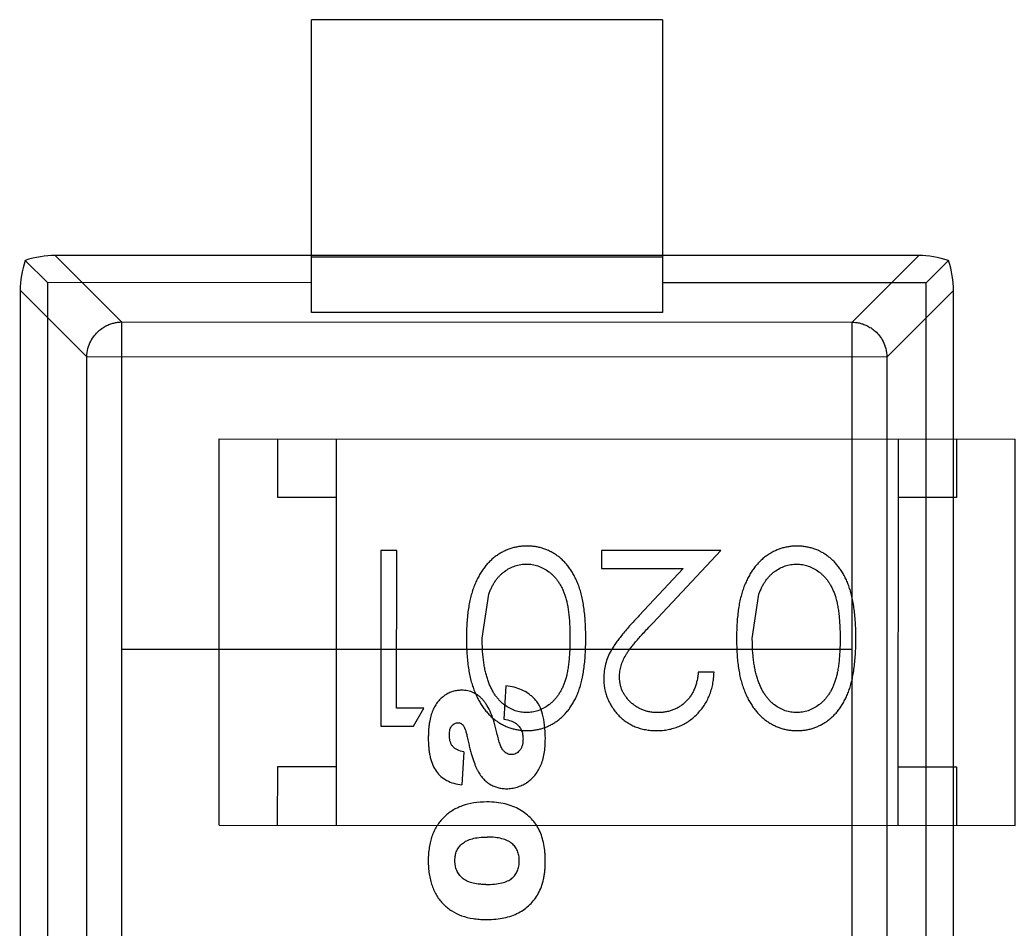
# Model space of a CAD drawing. Header units: inches. Extents: x -29 to 164, y -51 to 83.
# Drawn here: x 126.751 to 127.601, y 18.178 to 18.955 of the extents above; entities that cross this region are included whole.
import ezdxf

# ---------------------------------------------------------------- set-up
doc = ezdxf.new("R2010")
doc.units = ezdxf.units.IN
doc.header["$LTSCALE"] = 1.21
doc.header["$MEASUREMENT"] = 0
doc.layers.get('0').update_dxf_attribs({"linetype": 'CONTINUOUS'})

msp = doc.modelspace()

# ---------------------------------------------------------------- linework, layer by layer
at = {"color": 6, "linetype": 'Continuous'}
for p, q in [((126.99966, 18.70528), (126.99972, 18.95528)), ((127.29972, 18.95522), (126.99972, 18.95528)), ((127.29972, 18.95522), (127.29966, 18.70522)), ((126.75525, 18.74976), (126.77423, 18.73077)), ((126.78068, 18.7541), (126.8376, 18.69716)), ((127.51867, 18.75394), (126.78068, 18.7541)), ((126.99967, 18.75283), (127.29967, 18.75276)), ((127.46173, 18.69703), (127.51867, 18.75394)), ((127.5441, 18.74959), (127.52511, 18.73061)), ((126.7509, 18.72433), (126.75066, 17.58634)), ((126.80781, 18.66739), (126.7509, 18.72433)), ((126.77423, 18.73077), (126.77398, 17.57989)), ((126.99967, 18.73072), (126.77423, 18.73077)), ((127.52511, 18.73061), (127.29967, 18.73066)), ((127.54844, 18.72416), (127.4915, 18.66724)), ((127.52487, 17.57973), (127.52511, 18.73061)), ((127.5482, 17.58617), (127.54844, 18.72416)), ((127.29966, 18.70522), (126.99966, 18.70528)), ((126.8376, 18.69716), (126.83737, 17.61347)), ((126.8376, 18.69716), (127.46173, 18.69703)), ((127.4615, 17.61334), (127.46173, 18.69703)), ((126.8076, 17.64326), (126.80781, 18.66739)), ((127.46172, 18.66725), (126.80781, 18.66738)), ((127.4915, 18.66725), (126.83759, 18.66738)), ((127.4915, 18.66724), (127.49128, 17.64311)), ((127.46167, 18.41725), (126.83754, 18.41738)), ((127.1659, 18.38616), (127.16415, 18.35774)), ((127.13006, 18.32978), (127.12838, 18.30163))]:
    msp.add_line(p, q, dxfattribs=at)
at = {"color": 7, "linetype": 'Continuous'}
for p, q in [((126.92088, 18.26724), (126.92095, 18.59724)), ((126.92095, 18.59724), (127.60095, 18.59709)), ((126.97094, 18.54723), (126.97095, 18.59723)), ((127.02095, 18.59722), (127.02088, 18.26722)), ((127.50095, 18.59712), (127.50088, 18.26712)), ((127.55095, 18.59711), (127.55094, 18.54711)), ((127.60088, 18.26709), (127.60095, 18.59709)), ((127.02094, 18.54722), (126.97094, 18.54723)), ((127.55094, 18.54711), (127.50094, 18.54712)), ((127.05913, 18.50193), (127.05909, 18.35193)), ((127.07259, 18.50192), (127.05913, 18.50193)), ((127.07256, 18.36731), (127.07259, 18.50192)), ((127.24759, 18.50189), (127.24758, 18.4865)), ((127.34951, 18.50187), (127.24759, 18.50189)), ((127.29132, 18.4398), (127.34951, 18.50187)), ((127.24758, 18.4865), (127.31739, 18.48649)), ((127.31739, 18.48649), (127.27985, 18.44644)), ((127.14565, 18.42691), (127.15134, 18.46462)), ((127.37642, 18.42686), (127.38211, 18.46457)), ((127.34372, 18.39802), (127.33026, 18.39802)), ((127.09564, 18.3673), (127.07256, 18.36731)), ((127.08683, 18.35192), (127.09564, 18.3673)), ((127.05909, 18.35193), (127.08683, 18.35192)), ((126.97088, 18.26723), (126.97089, 18.31723)), ((126.97089, 18.31723), (127.02089, 18.31722)), ((127.50089, 18.31712), (127.55089, 18.31711)), ((127.55089, 18.31711), (127.55088, 18.26711)), ((126.92088, 18.26724), (127.60088, 18.26709))]:
    msp.add_line(p, q, dxfattribs=at)
at = {"color": 6, "linetype": 'Continuous'}
for centre, major_axis, start_param, end_param in [((126.76601, 18.73899), (0.0078, 0.03345), 1.334458, 2.11243), ((126.76601, 18.73899), (0.03346, 0.00778), 1.029162, 1.807134), ((127.53333, 18.73883), (0.03345, -0.0078), 1.334458, 2.11243), ((127.53333, 18.73883), (-0.00778, 0.03346), -2.11243, -1.334459)]:
    msp.add_ellipse(centre, major_axis=major_axis, ratio=0.387063, start_param=start_param, end_param=end_param, dxfattribs=at)
for points, knots in [([(126.80781, 18.66739), (126.80785, 18.66982), (126.80849, 18.67444), (126.81086, 18.68059), (126.81404, 18.68553), (126.81761, 18.68934), (126.82128, 18.69218), (126.82488, 18.69422), (126.82833, 18.69562), (126.83159, 18.69652), (126.83465, 18.69702), (126.83664, 18.69714), (126.8376, 18.69716)], [0, 0, 0, 0, 0.156967, 0.297255, 0.422292, 0.533499, 0.632449, 0.720691, 0.799885, 0.871841, 0.938224, 1, 1, 1, 1]), ([(127.46173, 18.69703), (127.46268, 18.69701), (127.46467, 18.69689), (127.46774, 18.69638), (127.47099, 18.69548), (127.47444, 18.69408), (127.47804, 18.69204), (127.48171, 18.6892), (127.48528, 18.68539), (127.48845, 18.68045), (127.49082, 18.6743), (127.49146, 18.66968), (127.4915, 18.66724)], [0, 0, 0, 0, 0.061777, 0.12816, 0.200115, 0.279309, 0.36755, 0.4665, 0.577707, 0.702744, 0.843032, 1, 1, 1, 1]), ([(127.19959, 18.34124), (127.19959, 18.34535), (127.19919, 18.35293), (127.19742, 18.36243), (127.19495, 18.36875), (127.19239, 18.37287), (127.19016, 18.37546), (127.18769, 18.37768), (127.18419, 18.38034), (127.17941, 18.38301), (127.17303, 18.38518), (127.16835, 18.38595), (127.1659, 18.38616)], [0, 0, 0, 0, 0.124682, 0.249364, 0.374046, 0.436387, 0.498728, 0.561387, 0.624046, 0.749364, 0.874682, 1, 1, 1, 1]), ([(127.15822, 18.34608), (127.15676, 18.35262), (127.1542, 18.36103), (127.15057, 18.36839), (127.14831, 18.37189), (127.14652, 18.37416), (127.14463, 18.37611), (127.14195, 18.37838), (127.13828, 18.38057), (127.13419, 18.38188), (127.13067, 18.3824), (127.12821, 18.38252), (127.12603, 18.38245), (127.1236, 18.38218), (127.12062, 18.38151), (127.11717, 18.38017), (127.11379, 18.37827), (127.11064, 18.37582), (127.10785, 18.37285), (127.10541, 18.36935), (127.10332, 18.36533), (127.10165, 18.36063), (127.10066, 18.356), (127.1001, 18.3519), (127.09981, 18.34863), (127.09966, 18.34573), (127.0996, 18.34332), (127.09958, 18.34131), (127.0996, 18.33915), (127.09971, 18.3362), (127.09998, 18.33268), (127.10052, 18.32874), (127.10153, 18.32384), (127.10333, 18.31841), (127.10632, 18.313), (127.11024, 18.30863), (127.11689, 18.30413), (127.12339, 18.30224), (127.12838, 18.30163)], [0, 0, 0, 0, 0.089316, 0.133974, 0.156303, 0.178632, 0.200834, 0.223036, 0.267439, 0.311843, 0.334045, 0.356247, 0.370858, 0.38547, 0.414693, 0.443916, 0.473139, 0.502463, 0.531787, 0.561111, 0.590435, 0.620035, 0.649636, 0.664436, 0.679236, 0.694036, 0.701436, 0.708836, 0.717944, 0.727052, 0.745268, 0.763483, 0.781699, 0.81813, 0.854562, 0.890921, 0.927281, 1, 1, 1, 1]), ([(127.13006, 18.32978), (127.12787, 18.33017), (127.1241, 18.33133), (127.12089, 18.33379), (127.11916, 18.33639), (127.11823, 18.33869), (127.11778, 18.34088), (127.11759, 18.3428), (127.11755, 18.34426), (127.11759, 18.34563), (127.11772, 18.3472), (127.11806, 18.34895), (127.11874, 18.35074), (127.11972, 18.3522), (127.12091, 18.35334), (127.1222, 18.35417), (127.12361, 18.35467), (127.12503, 18.35484), (127.12631, 18.3547), (127.12736, 18.3543), (127.12819, 18.35375), (127.12883, 18.35317), (127.12929, 18.35268), (127.12975, 18.35207), (127.13036, 18.35101), (127.13111, 18.34924), (127.13185, 18.34686), (127.13242, 18.3446), (127.13287, 18.34253), (127.13334, 18.34024), (127.13403, 18.33715), (127.13491, 18.33349), (127.13597, 18.32946), (127.1374, 18.32456), (127.13885, 18.32036), (127.14031, 18.31685), (127.1414, 18.31459), (127.14251, 18.31257), (127.14409, 18.31002), (127.14621, 18.3072), (127.14902, 18.30439), (127.1521, 18.30219), (127.15542, 18.30051), (127.1589, 18.2993), (127.16256, 18.29856), (127.16591, 18.29835), (127.16877, 18.29845), (127.17177, 18.29878), (127.17542, 18.29959), (127.17961, 18.3012), (127.18367, 18.30346), (127.18739, 18.3063), (127.1906, 18.30964), (127.19334, 18.31349), (127.19561, 18.31784), (127.1974, 18.32274), (127.19909, 18.33011), (127.19959, 18.33654), (127.19959, 18.34124)], [0, 0, 0, 0, 0.034159, 0.068318, 0.085397, 0.102476, 0.119556, 0.128095, 0.136635, 0.14373, 0.150824, 0.165013, 0.179202, 0.193391, 0.20758, 0.221769, 0.235958, 0.250147, 0.260467, 0.270786, 0.281105, 0.286265, 0.291425, 0.296566, 0.301707, 0.31199, 0.322273, 0.327414, 0.332555, 0.338931, 0.345307, 0.358059, 0.370811, 0.383562, 0.409066, 0.421818, 0.43457, 0.447437, 0.460304, 0.486039, 0.511774, 0.537509, 0.562961, 0.588412, 0.613864, 0.639316, 0.654214, 0.669113, 0.69891, 0.728707, 0.758504, 0.788559, 0.818613, 0.848668, 0.878723, 0.909042, 0.939361, 1, 1, 1, 1]), ([(127.16415, 18.35774), (127.16647, 18.35742), (127.16951, 18.35672), (127.17273, 18.35533), (127.17514, 18.35376), (127.17735, 18.35152), (127.17919, 18.34848), (127.18009, 18.34551), (127.18046, 18.34291), (127.18054, 18.34097), (127.18048, 18.33922), (127.1803, 18.33729), (127.17984, 18.33508), (127.17892, 18.3328), (127.1776, 18.33088), (127.17602, 18.32937), (127.17434, 18.3283), (127.17254, 18.32766), (127.17062, 18.32745), (127.16873, 18.32766), (127.167, 18.32828), (127.16563, 18.32913), (127.16458, 18.33003), (127.16383, 18.33077), (127.1631, 18.33169), (127.16215, 18.33332), (127.16097, 18.33603), (127.15958, 18.34041), (127.15867, 18.34407), (127.15822, 18.34608)], [0, 0, 0, 0, 0.068143, 0.102214, 0.136286, 0.192542, 0.248798, 0.305055, 0.333183, 0.361311, 0.38217, 0.403029, 0.444747, 0.486465, 0.528184, 0.569236, 0.610289, 0.651342, 0.692395, 0.731445, 0.770495, 0.809545, 0.82907, 0.848595, 0.867521, 0.886446, 0.924298, 0.962149, 1, 1, 1, 1])]:
    msp.add_open_spline(points, degree=3, knots=knots, dxfattribs=at)
at = {"color": 7, "linetype": 'Continuous'}
for points, knots in [([(127.18398, 18.50575), (127.18278, 18.50573), (127.18041, 18.5057), (127.1769, 18.50524), (127.17346, 18.5046), (127.17011, 18.50366), (127.16686, 18.50244), (127.16365, 18.50102), (127.16057, 18.49925), (127.15755, 18.49728), (127.15466, 18.49502), (127.15193, 18.49249), (127.14933, 18.48972), (127.14692, 18.48666), (127.14467, 18.48337), (127.1426, 18.4798), (127.14067, 18.476), (127.13889, 18.47193), (127.13727, 18.46755), (127.13595, 18.4628), (127.13477, 18.45771), (127.13381, 18.45226), (127.13311, 18.44644), (127.13255, 18.44027), (127.13227, 18.43373), (127.13222, 18.42927), (127.13219, 18.42697)], [0, 0, 0, 0, 0.033824, 0.067298, 0.10028, 0.133019, 0.165736, 0.198792, 0.232372, 0.266409, 0.301016, 0.336196, 0.371972, 0.408574, 0.446394, 0.485225, 0.525372, 0.567224, 0.611081, 0.65775, 0.70702, 0.759235, 0.814484, 0.873227, 0.934937, 1, 1, 1, 1]), ([(127.23411, 18.42695), (127.2341, 18.42933), (127.23407, 18.43397), (127.23377, 18.44074), (127.23327, 18.44709), (127.23255, 18.45304), (127.23165, 18.45857), (127.2306, 18.46372), (127.22927, 18.46844), (127.22777, 18.47278), (127.22607, 18.47678), (127.22421, 18.4805), (127.2222, 18.48397), (127.22002, 18.48717), (127.21772, 18.49015), (127.21525, 18.49287), (127.21259, 18.49531), (127.2098, 18.49751), (127.20688, 18.49943), (127.20386, 18.50111), (127.20078, 18.50258), (127.19757, 18.5037), (127.1943, 18.50462), (127.19095, 18.50528), (127.18749, 18.50569), (127.18516, 18.50573), (127.18398, 18.50575)], [0, 0, 0, 0, 0.068113, 0.132564, 0.193427, 0.250218, 0.303569, 0.353576, 0.400235, 0.443586, 0.484619, 0.524292, 0.56238, 0.599049, 0.63494, 0.669782, 0.704009, 0.737842, 0.771098, 0.803896, 0.836415, 0.868639, 0.900715, 0.933378, 0.966213, 1, 1, 1, 1]), ([(127.41475, 18.5057), (127.41355, 18.50568), (127.41118, 18.50565), (127.40767, 18.50519), (127.40423, 18.50455), (127.40088, 18.50362), (127.39762, 18.50239), (127.39442, 18.50097), (127.39133, 18.4992), (127.38832, 18.49723), (127.38543, 18.49497), (127.3827, 18.49244), (127.38009, 18.48967), (127.37769, 18.48662), (127.37544, 18.48332), (127.37337, 18.47975), (127.37144, 18.47595), (127.36966, 18.47188), (127.36804, 18.4675), (127.36672, 18.46275), (127.36554, 18.45766), (127.36458, 18.45221), (127.36388, 18.44639), (127.36332, 18.44022), (127.36304, 18.43369), (127.36299, 18.42922), (127.36296, 18.42692)], [0, 0, 0, 0, 0.033824, 0.067298, 0.10028, 0.133019, 0.165736, 0.198792, 0.232372, 0.266409, 0.301016, 0.336196, 0.371972, 0.408574, 0.446394, 0.485225, 0.525372, 0.567224, 0.611081, 0.65775, 0.70702, 0.759235, 0.814484, 0.873227, 0.934937, 1, 1, 1, 1]), ([(127.46488, 18.4269), (127.46487, 18.42929), (127.46484, 18.43393), (127.46454, 18.44069), (127.46404, 18.44705), (127.46332, 18.45299), (127.46242, 18.45852), (127.46137, 18.46367), (127.46004, 18.46839), (127.45853, 18.47273), (127.45684, 18.47673), (127.45498, 18.48045), (127.45297, 18.48392), (127.45079, 18.48712), (127.44849, 18.4901), (127.44602, 18.49283), (127.44336, 18.49526), (127.44057, 18.49746), (127.43765, 18.49938), (127.43463, 18.50107), (127.43154, 18.50253), (127.42834, 18.50365), (127.42507, 18.50457), (127.42172, 18.50523), (127.41826, 18.50564), (127.41593, 18.50568), (127.41475, 18.5057)], [0, 0, 0, 0, 0.068113, 0.132564, 0.193427, 0.250218, 0.303569, 0.353576, 0.400235, 0.443586, 0.484619, 0.524292, 0.56238, 0.599049, 0.63494, 0.669782, 0.704009, 0.737842, 0.771098, 0.803896, 0.836415, 0.868639, 0.900715, 0.933378, 0.966213, 1, 1, 1, 1]), ([(127.15134, 18.46462), (127.15172, 18.46566), (127.15248, 18.46771), (127.15382, 18.47064), (127.15528, 18.47337), (127.15688, 18.47589), (127.15863, 18.4782), (127.16048, 18.48034), (127.16249, 18.48225), (127.1653, 18.48449), (127.16899, 18.48685), (127.17369, 18.48884), (127.17854, 18.49016), (127.18186, 18.49029), (127.18352, 18.49036)], [0, 0, 0, 0, 0.075949, 0.148549, 0.218996, 0.286119, 0.351826, 0.416074, 0.478265, 0.540325, 0.660405, 0.774606, 0.887187, 1, 1, 1, 1]), ([(127.18352, 18.49036), (127.18517, 18.49028), (127.18848, 18.49011), (127.19335, 18.48881), (127.19809, 18.48674), (127.20185, 18.48436), (127.2047, 18.48205), (127.20676, 18.48013), (127.20865, 18.47798), (127.21043, 18.47567), (127.21206, 18.47316), (127.21352, 18.47044), (127.21488, 18.46755), (127.21612, 18.46443), (127.21721, 18.46102), (127.21813, 18.45726), (127.21889, 18.45311), (127.21957, 18.4486), (127.22002, 18.44371), (127.22038, 18.43843), (127.22064, 18.43278), (127.22064, 18.4289), (127.22065, 18.42689)], [0, 0, 0, 0, 0.060034, 0.120278, 0.182348, 0.247919, 0.281641, 0.315701, 0.350322, 0.385703, 0.421819, 0.459196, 0.497866, 0.538301, 0.58121, 0.628183, 0.679403, 0.734699, 0.794074, 0.858416, 0.927049, 1, 1, 1, 1]), ([(127.38211, 18.46457), (127.38249, 18.46562), (127.38325, 18.46766), (127.38459, 18.4706), (127.38605, 18.47332), (127.38765, 18.47584), (127.3894, 18.47815), (127.39125, 18.48029), (127.39326, 18.4822), (127.39607, 18.48445), (127.39976, 18.4868), (127.40446, 18.48879), (127.40931, 18.49011), (127.41263, 18.49025), (127.41429, 18.49031)], [0, 0, 0, 0, 0.075949, 0.148549, 0.218996, 0.286119, 0.351826, 0.416074, 0.478265, 0.540325, 0.660405, 0.774606, 0.887187, 1, 1, 1, 1]), ([(127.41429, 18.49031), (127.41594, 18.49023), (127.41925, 18.49006), (127.42412, 18.48876), (127.42886, 18.48669), (127.43262, 18.48431), (127.43547, 18.482), (127.43753, 18.48008), (127.43942, 18.47793), (127.4412, 18.47562), (127.44283, 18.47311), (127.44429, 18.4704), (127.44565, 18.4675), (127.44689, 18.46438), (127.44798, 18.46097), (127.4489, 18.45721), (127.44966, 18.45306), (127.45034, 18.44855), (127.45079, 18.44366), (127.45115, 18.43839), (127.4514, 18.43274), (127.45141, 18.42885), (127.45142, 18.42684)], [0, 0, 0, 0, 0.060034, 0.120278, 0.182348, 0.247919, 0.281641, 0.315701, 0.350322, 0.385703, 0.421819, 0.459196, 0.497866, 0.538301, 0.58121, 0.628183, 0.679403, 0.734699, 0.794074, 0.858416, 0.927049, 1, 1, 1, 1]), ([(127.27985, 18.44644), (127.27841, 18.4449), (127.27564, 18.44193), (127.27169, 18.43758), (127.26813, 18.43345), (127.26494, 18.42957), (127.26208, 18.42595), (127.25962, 18.42256), (127.25751, 18.41941), (127.25518, 18.41559), (127.25286, 18.41085), (127.25094, 18.40495), (127.24971, 18.39886), (127.24956, 18.39472), (127.24949, 18.39263)], [0, 0, 0, 0, 0.09953, 0.192079, 0.277712, 0.357454, 0.429648, 0.495771, 0.555538, 0.608657, 0.707578, 0.804328, 0.901298, 1, 1, 1, 1]), ([(127.26295, 18.39383), (127.26301, 18.39546), (127.26314, 18.39869), (127.26418, 18.40348), (127.26588, 18.40813), (127.26786, 18.41194), (127.26991, 18.41506), (127.27179, 18.41775), (127.27414, 18.42067), (127.27679, 18.42395), (127.27988, 18.42749), (127.28334, 18.43134), (127.28719, 18.43548), (127.28991, 18.43832), (127.29132, 18.4398)], [0, 0, 0, 0, 0.088014, 0.174976, 0.2638, 0.355443, 0.406413, 0.465519, 0.533076, 0.609353, 0.693899, 0.787171, 0.889197, 1, 1, 1, 1]), ([(127.13219, 18.42697), (127.13221, 18.42467), (127.13227, 18.42018), (127.13255, 18.41361), (127.13309, 18.40741), (127.13383, 18.40156), (127.13479, 18.39608), (127.13594, 18.39096), (127.13737, 18.38621), (127.13895, 18.38179), (127.14078, 18.37771), (127.14268, 18.37386), (127.1448, 18.37031), (127.14703, 18.367), (127.14946, 18.36398), (127.15202, 18.3612), (127.15474, 18.35868), (127.15762, 18.35645), (127.16059, 18.35445), (127.16368, 18.35275), (127.16685, 18.35129), (127.17011, 18.35012), (127.17344, 18.34918), (127.17687, 18.34852), (127.18038, 18.34812), (127.18275, 18.34808), (127.18394, 18.34805)], [0, 0, 0, 0, 0.065278, 0.127205, 0.186168, 0.241675, 0.294115, 0.343609, 0.390387, 0.434463, 0.476646, 0.517002, 0.555936, 0.593716, 0.630057, 0.665601, 0.700745, 0.734917, 0.768681, 0.802087, 0.834849, 0.867433, 0.900138, 0.932806, 0.966212, 1, 1, 1, 1]), ([(127.1835, 18.36344), (127.18186, 18.36353), (127.17858, 18.3637), (127.17372, 18.36494), (127.16906, 18.36709), (127.16531, 18.36942), (127.16245, 18.37172), (127.1604, 18.37372), (127.15844, 18.37594), (127.15664, 18.37842), (127.15496, 18.38114), (127.1534, 18.38408), (127.15195, 18.38726), (127.15063, 18.39068), (127.14948, 18.39436), (127.1484, 18.39826), (127.1476, 18.40244), (127.14685, 18.40684), (127.14635, 18.41151), (127.14589, 18.41641), (127.14572, 18.42158), (127.14567, 18.42511), (127.14565, 18.42691)], [0, 0, 0, 0, 0.059689, 0.119507, 0.181075, 0.246162, 0.279894, 0.314468, 0.350403, 0.387474, 0.426147, 0.466624, 0.508745, 0.553328, 0.600058, 0.649177, 0.700552, 0.754894, 0.811825, 0.871514, 0.934319, 1, 1, 1, 1]), ([(127.22065, 18.42689), (127.22064, 18.42488), (127.22063, 18.42097), (127.22037, 18.41531), (127.22003, 18.41003), (127.2195, 18.40513), (127.21891, 18.4006), (127.21808, 18.39646), (127.21717, 18.3927), (127.21607, 18.38929), (127.21483, 18.38618), (127.21348, 18.38327), (127.21198, 18.38058), (127.21034, 18.37807), (127.2086, 18.37574), (127.20671, 18.37361), (127.20469, 18.37167), (127.20182, 18.36942), (127.19808, 18.36707), (127.19338, 18.36493), (127.18848, 18.3637), (127.18516, 18.36353), (127.1835, 18.36344)], [0, 0, 0, 0, 0.073302, 0.142286, 0.206253, 0.266017, 0.321612, 0.372532, 0.419497, 0.462398, 0.502825, 0.541489, 0.579034, 0.615143, 0.650298, 0.684912, 0.718701, 0.752189, 0.817245, 0.879117, 0.939613, 1, 1, 1, 1]), ([(127.18394, 18.34805), (127.18513, 18.34807), (127.18746, 18.34811), (127.19092, 18.34852), (127.19428, 18.34917), (127.19757, 18.35012), (127.20079, 18.35127), (127.20391, 18.35274), (127.20694, 18.35445), (127.20989, 18.3564), (127.2127, 18.35862), (127.21537, 18.36106), (127.21783, 18.36379), (127.22016, 18.36674), (127.22231, 18.36996), (127.22434, 18.3734), (127.22616, 18.3771), (127.22784, 18.38107), (127.22932, 18.38537), (127.2306, 18.39007), (127.23172, 18.39518), (127.23256, 18.40072), (127.23326, 18.40669), (127.23376, 18.41307), (127.23407, 18.41988), (127.2341, 18.42455), (127.23411, 18.42695)], [0, 0, 0, 0, 0.033742, 0.066533, 0.099153, 0.13154, 0.164087, 0.196563, 0.229707, 0.263315, 0.297504, 0.331686, 0.366482, 0.4021, 0.438958, 0.476748, 0.515985, 0.556589, 0.599519, 0.645765, 0.695487, 0.748721, 0.805687, 0.866754, 0.931405, 1, 1, 1, 1]), ([(127.36296, 18.42692), (127.36298, 18.42462), (127.36304, 18.42013), (127.36332, 18.41356), (127.36386, 18.40736), (127.3646, 18.40151), (127.36556, 18.39604), (127.36671, 18.39091), (127.36814, 18.38616), (127.36972, 18.38174), (127.37155, 18.37766), (127.37345, 18.37381), (127.37557, 18.37026), (127.3778, 18.36695), (127.38023, 18.36393), (127.38279, 18.36115), (127.38551, 18.35863), (127.38839, 18.3564), (127.39136, 18.3544), (127.39445, 18.3527), (127.39762, 18.35124), (127.40088, 18.35007), (127.40421, 18.34913), (127.40764, 18.34847), (127.41115, 18.34807), (127.41352, 18.34803), (127.41471, 18.34801)], [0, 0, 0, 0, 0.065278, 0.127205, 0.186168, 0.241675, 0.294115, 0.343609, 0.390387, 0.434463, 0.476646, 0.517002, 0.555936, 0.593716, 0.630057, 0.665601, 0.700745, 0.734917, 0.768681, 0.802087, 0.834849, 0.867433, 0.900138, 0.932806, 0.966212, 1, 1, 1, 1]), ([(127.41427, 18.36339), (127.41263, 18.36348), (127.40934, 18.36365), (127.40449, 18.36489), (127.39983, 18.36704), (127.39608, 18.36938), (127.39321, 18.37167), (127.39117, 18.37368), (127.38921, 18.37589), (127.38741, 18.37838), (127.38573, 18.38109), (127.38417, 18.38404), (127.38272, 18.38721), (127.3814, 18.39063), (127.38025, 18.39431), (127.37917, 18.39821), (127.37837, 18.40239), (127.37762, 18.40679), (127.37712, 18.41146), (127.37666, 18.41636), (127.37649, 18.42153), (127.37644, 18.42506), (127.37642, 18.42686)], [0, 0, 0, 0, 0.059689, 0.119507, 0.181075, 0.246162, 0.279894, 0.314468, 0.350403, 0.387474, 0.426147, 0.466624, 0.508745, 0.553328, 0.600058, 0.649177, 0.700552, 0.754894, 0.811825, 0.871514, 0.934319, 1, 1, 1, 1]), ([(127.45142, 18.42684), (127.45141, 18.42483), (127.4514, 18.42092), (127.45114, 18.41526), (127.4508, 18.40998), (127.45027, 18.40508), (127.44968, 18.40055), (127.44885, 18.39642), (127.44794, 18.39266), (127.44684, 18.38924), (127.4456, 18.38613), (127.44425, 18.38323), (127.44275, 18.38053), (127.44111, 18.37802), (127.43937, 18.37569), (127.43748, 18.37356), (127.43546, 18.37162), (127.43259, 18.36938), (127.42885, 18.36702), (127.42415, 18.36488), (127.41925, 18.36365), (127.41592, 18.36348), (127.41427, 18.36339)], [0, 0, 0, 0, 0.073302, 0.142286, 0.206253, 0.266017, 0.321612, 0.372532, 0.419497, 0.462398, 0.502825, 0.541489, 0.579034, 0.615143, 0.650298, 0.684912, 0.718701, 0.752189, 0.817245, 0.879117, 0.939613, 1, 1, 1, 1]), ([(127.41471, 18.34801), (127.4159, 18.34803), (127.41823, 18.34806), (127.42168, 18.34847), (127.42505, 18.34912), (127.42834, 18.35007), (127.43156, 18.35123), (127.43468, 18.35269), (127.4377, 18.35441), (127.44066, 18.35635), (127.44347, 18.35857), (127.44614, 18.36101), (127.4486, 18.36374), (127.45093, 18.36669), (127.45307, 18.36991), (127.45511, 18.37335), (127.45693, 18.37705), (127.4586, 18.38102), (127.46009, 18.38532), (127.46137, 18.39002), (127.46249, 18.39513), (127.46333, 18.40067), (127.46403, 18.40664), (127.46453, 18.41302), (127.46484, 18.41983), (127.46487, 18.4245), (127.46488, 18.4269)], [0, 0, 0, 0, 0.033742, 0.066533, 0.099153, 0.13154, 0.164087, 0.196563, 0.229707, 0.263315, 0.297504, 0.331686, 0.366482, 0.4021, 0.438958, 0.476748, 0.515985, 0.556589, 0.599519, 0.645765, 0.695487, 0.748721, 0.805687, 0.866754, 0.931405, 1, 1, 1, 1]), ([(127.24949, 18.39263), (127.24953, 18.39115), (127.24962, 18.38823), (127.25019, 18.38392), (127.2512, 18.37977), (127.25253, 18.37575), (127.25434, 18.3719), (127.2565, 18.36821), (127.25904, 18.36463), (127.26197, 18.36128), (127.26517, 18.35814), (127.26872, 18.35547), (127.27247, 18.35316), (127.27645, 18.35124), (127.28071, 18.34982), (127.2852, 18.3488), (127.28991, 18.34815), (127.29315, 18.34807), (127.29479, 18.34803)], [0, 0, 0, 0, 0.06271, 0.123347, 0.183401, 0.242828, 0.302097, 0.36242, 0.423725, 0.487032, 0.550491, 0.612709, 0.674265, 0.73617, 0.799211, 0.863483, 0.930525, 1, 1, 1, 1]), ([(127.29549, 18.36342), (127.29436, 18.36345), (127.29216, 18.3635), (127.28893, 18.36394), (127.28583, 18.36463), (127.28286, 18.36562), (127.28002, 18.36689), (127.27732, 18.36843), (127.27477, 18.37028), (127.27235, 18.37237), (127.27015, 18.37465), (127.26825, 18.37708), (127.2666, 18.37959), (127.26524, 18.38222), (127.26422, 18.38498), (127.2635, 18.38783), (127.26303, 18.39079), (127.26298, 18.39281), (127.26295, 18.39383)], [0, 0, 0, 0, 0.068027, 0.133505, 0.19695, 0.26027, 0.322741, 0.384982, 0.448465, 0.513424, 0.578224, 0.640011, 0.700094, 0.760067, 0.819012, 0.877878, 0.938035, 1, 1, 1, 1]), ([(127.29479, 18.34803), (127.29647, 18.34807), (127.29976, 18.34814), (127.30459, 18.34881), (127.30922, 18.34994), (127.31365, 18.35145), (127.31786, 18.35347), (127.32188, 18.35588), (127.32571, 18.35874), (127.32925, 18.36204), (127.33252, 18.36565), (127.3354, 18.36955), (127.33783, 18.3737), (127.33986, 18.3781), (127.34149, 18.38273), (127.34265, 18.38761), (127.34346, 18.39273), (127.34363, 18.39623), (127.34372, 18.39802)], [0, 0, 0, 0, 0.06445, 0.126725, 0.187421, 0.247417, 0.306749, 0.366595, 0.427749, 0.490235, 0.553031, 0.614805, 0.676505, 0.738096, 0.801021, 0.864897, 0.931209, 1, 1, 1, 1]), ([(127.33026, 18.39802), (127.33013, 18.39669), (127.32988, 18.39408), (127.32913, 18.39031), (127.32819, 18.38676), (127.32696, 18.38343), (127.32544, 18.38035), (127.3237, 18.37749), (127.32171, 18.37485), (127.31944, 18.37248), (127.31698, 18.37035), (127.31437, 18.36848), (127.31159, 18.36691), (127.30865, 18.36564), (127.30557, 18.36465), (127.30234, 18.36393), (127.29896, 18.36351), (127.29666, 18.36345), (127.29549, 18.36342)], [0, 0, 0, 0, 0.073648, 0.143686, 0.210962, 0.275557, 0.338064, 0.399311, 0.4594, 0.51934, 0.579024, 0.637809, 0.695959, 0.754122, 0.813113, 0.873453, 0.935561, 1, 1, 1, 1]), ([(127.14964, 18.28706), (127.14571, 18.28706), (127.13828, 18.28651), (127.12841, 18.28402), (127.12127, 18.28058), (127.1162, 18.27701), (127.11272, 18.27392), (127.10961, 18.27046), (127.10603, 18.26541), (127.10328, 18.25969), (127.10135, 18.25332), (127.10032, 18.24822), (127.09981, 18.2437), (127.0996, 18.23993), (127.09955, 18.23698), (127.0996, 18.23401), (127.0998, 18.23016), (127.1003, 18.22555), (127.10132, 18.22036), (127.1032, 18.2139), (127.1059, 18.20814), (127.1094, 18.20308), (127.11246, 18.19963), (127.11588, 18.19655), (127.12085, 18.193), (127.12787, 18.18959), (127.13598, 18.18756), (127.14311, 18.18675), (127.14723, 18.1866), (127.14952, 18.18661), (127.14985, 18.18662)], [0, 0, 0, 0, 0.06129, 0.122581, 0.183871, 0.214517, 0.245162, 0.275806, 0.306451, 0.367739, 0.398384, 0.429028, 0.459673, 0.474995, 0.490317, 0.506016, 0.521715, 0.553113, 0.584511, 0.615909, 0.678705, 0.710103, 0.741501, 0.773132, 0.804764, 0.868026, 0.931289, 0.962921, 0.994552, 1, 1, 1, 1]), ([(127.14984, 18.18662), (127.15509, 18.18667), (127.16248, 18.18738), (127.17099, 18.18968), (127.17678, 18.19222), (127.18188, 18.19543), (127.18642, 18.19922), (127.19035, 18.20364), (127.19368, 18.20872), (127.19632, 18.21446), (127.19788, 18.21979), (127.19875, 18.22439), (127.19922, 18.228), (127.1995, 18.23178), (127.19959, 18.23579), (127.19951, 18.23982), (127.1992, 18.24493), (127.1984, 18.2509), (127.1968, 18.25735), (127.19454, 18.26306), (127.19155, 18.26814), (127.18779, 18.27276), (127.18329, 18.27684), (127.17803, 18.28047), (127.17205, 18.28344), (127.16533, 18.28552), (127.15791, 18.28678), (127.15246, 18.28706), (127.14964, 18.28706)], [0, 0, 0, 0, 0.077908, 0.11966, 0.161411, 0.20284, 0.244269, 0.285699, 0.327128, 0.368557, 0.409986, 0.430701, 0.451415, 0.47213, 0.492845, 0.513931, 0.535018, 0.577191, 0.619365, 0.661538, 0.703712, 0.745885, 0.788059, 0.830232, 0.872674, 0.915116, 0.957558, 1, 1, 1, 1]), ([(127.14863, 18.21657), (127.1486, 18.21657), (127.14743, 18.21657), (127.1452, 18.21663), (127.14112, 18.21698), (127.13658, 18.21785), (127.13282, 18.2193), (127.13027, 18.2208), (127.12859, 18.22209), (127.12712, 18.22354), (127.12541, 18.22561), (127.12409, 18.22794), (127.12317, 18.23051), (127.12267, 18.23256), (127.12243, 18.23438), (127.12233, 18.23589), (127.1223, 18.23705), (127.12233, 18.23819), (127.12243, 18.23965), (127.12268, 18.2414), (127.12317, 18.24338), (127.12411, 18.24588), (127.12543, 18.24814), (127.12716, 18.25017), (127.12866, 18.25159), (127.1304, 18.25288), (127.13307, 18.25437), (127.13704, 18.25579), (127.14285, 18.25681), (127.14743, 18.25704), (127.14989, 18.25704)], [0, 0, 0, 0, 0.000966, 0.03271, 0.064454, 0.127941, 0.191428, 0.223172, 0.254916, 0.286659, 0.318403, 0.38189, 0.413634, 0.445378, 0.477121, 0.492993, 0.508865, 0.524089, 0.539313, 0.569761, 0.600209, 0.630657, 0.691553, 0.722001, 0.752449, 0.783393, 0.814337, 0.876225, 0.938112, 1, 1, 1, 1]), ([(127.14863, 18.21657), (127.15133, 18.21657), (127.15631, 18.21679), (127.16256, 18.21778), (127.16673, 18.21915), (127.16943, 18.22058), (127.17113, 18.22183), (127.17256, 18.22322), (127.17383, 18.22475), (127.1749, 18.22642), (127.17579, 18.22821), (127.17648, 18.23015), (127.17697, 18.23222), (127.17722, 18.23406), (127.17732, 18.2356), (127.17734, 18.23679), (127.17732, 18.23796), (127.17722, 18.23946), (127.17698, 18.24126), (127.17649, 18.2433), (127.17557, 18.24586), (127.17424, 18.24817), (127.17251, 18.25022), (127.171, 18.25164), (127.16926, 18.25292), (127.16659, 18.25438), (127.16262, 18.25579), (127.15685, 18.25681), (127.15232, 18.25704), (127.14989, 18.25704)], [0, 0, 0, 0, 0.063336, 0.126675, 0.190013, 0.221682, 0.253351, 0.285081, 0.316811, 0.348541, 0.380271, 0.412001, 0.443732, 0.475462, 0.491327, 0.507192, 0.522581, 0.53797, 0.568749, 0.599527, 0.630305, 0.691862, 0.72264, 0.753418, 0.784241, 0.815064, 0.876709, 0.938355, 1, 1, 1, 1])]:
    msp.add_open_spline(points, degree=3, knots=knots, dxfattribs=at)

doc.saveas('drawing.dxf')
